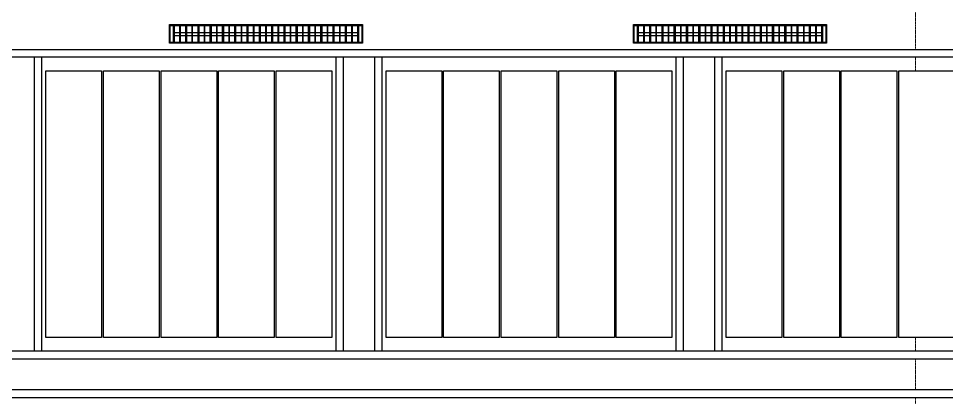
# Model space of a CAD drawing. Header units: millimetres. Extents: x -853432 to -773672, y -18171 to 22484.
# Drawn here: x -807482 to -801482, y -521 to 1928 of the extents above; entities that cross this region are included whole.
import ezdxf
from ezdxf.xclip import XClip

# ---------------------------------------------------------------- set-up
doc = ezdxf.new("R2010")
doc.units = ezdxf.units.MM
doc.header["$XCLIPFRAME"] = 0
doc.linetypes.add('DPA_Grid _ Level 100', pattern=[10, 5.5, -1.6, 1.3, -1.6])
for name, color, linetype in [('000 - WIPEOUT', 250, 'Continuous'), ('001 - ASCESSORIES', 251, 'Continuous'), ('A04_TUBE SERIES', 2, 'Continuous'), ('A11_ALU.SOLID SHEET', 2, 'Continuous')]:
    doc.layers.add(name, color=color, linetype=linetype)
doc.layers.add('S-GRID', color=251, linetype='Continuous', lineweight=9)

# ---------------------------------------------------------------- blocks, each defined once
blk = doc.blocks.new('*U2031')
at = {"layer": 'S-GRID', "linetype": 'DPA_Grid _ Level 100'}
blk.add_line((34200, -21399.8), (34200, 16631.7), dxfattribs=at)
blk = doc.blocks.new('*U1404')
blk.add_wipeout([(-25, -25), (25, 25), (25, 12922), (-25, 12972)]).dxf.layer = '000 - WIPEOUT'
at = {"layer": 'A04_TUBE SERIES', "color": 0}
blk.add_lwpolyline([(-25, -25), (25, 25), (25, 12922), (-25, 12972)], close=True, dxfattribs=at)
blk.add_attdef('EXTR.OVL-LENGTH_', (-25, -59.1), '', height=5)
blk = doc.blocks.new('*U1405')
blk.add_attdef('EXTR.OVL-LENGTH_', (-25, -59.1), '', height=5)
blk.add_wipeout([(-25, 0), (25, 0), (25, 1900), (-25, 1900)]).dxf.layer = '000 - WIPEOUT'
blk.add_point((0, 0))
at = {"layer": 'A04_TUBE SERIES', "color": 0}
blk.add_lwpolyline([(-25, 0), (25, 0), (25, 1900), (-25, 1900)], close=True, dxfattribs=at)
blk = doc.blocks.new('*U1406')
blk.add_attdef('EXTR.OVL-LENGTH_', (-25, -59.1), '', height=5)
blk.add_wipeout([(-25, 0), (25, 0), (25, 1900), (-25, 1900)]).dxf.layer = '000 - WIPEOUT'
blk.add_point((0, 0))
at = {"layer": 'A04_TUBE SERIES', "color": 0}
blk.add_lwpolyline([(-25, 0), (25, 0), (25, 1900), (-25, 1900)], close=True, dxfattribs=at)
blk = doc.blocks.new('*U1411')
blk.add_attdef('EXTR.OVL-LENGTH_', (-25, -59.1), '', height=5)
blk.add_wipeout([(-25, 0), (25, 0), (25, 12897), (-25, 12897)]).dxf.layer = '000 - WIPEOUT'
at = {"layer": 'A04_TUBE SERIES', "color": 0}
blk.add_lwpolyline([(-25, 0), (25, 0), (25, 12897), (-25, 12897)], close=True, dxfattribs=at)
blk = doc.blocks.new('*U1412')
blk.add_attdef('EXTR.OVL-LENGTH_', (-25, -59.1), '', height=5)
blk.add_wipeout([(-25, 0), (25, 0), (25, 12897), (-25, 12897)]).dxf.layer = '000 - WIPEOUT'
at = {"layer": 'A04_TUBE SERIES', "color": 0}
blk.add_lwpolyline([(-25, 0), (25, 0), (25, 12897), (-25, 12897)], close=True, dxfattribs=at)
blk = doc.blocks.new('*U1479')
at = {"color": 6}
blk.add_point((-37.5, 0), dxfattribs=at)
at = {"color": 3}
blk.add_wipeout([(-862.5, -564), (862.5, -564), (862.5, -924), (-862.5, -924)], dxfattribs=at).dxf.layer = '000 - WIPEOUT'
at = {"layer": 'A11_ALU.SOLID SHEET', "color": 0, "linetype": 'ByBlock'}
blk.add_lwpolyline([(862.5, -924), (-862.5, -924), (-862.5, -564), (862.5, -564)], close=True, dxfattribs=at)
at = {"color": 3}
blk.add_wipeout([(-862.5, -192), (862.5, -192), (862.5, -552), (-862.5, -552)], dxfattribs=at).dxf.layer = '000 - WIPEOUT'
at = {"layer": 'A11_ALU.SOLID SHEET', "color": 0, "linetype": 'ByBlock'}
blk.add_lwpolyline([(862.5, -552), (-862.5, -552), (-862.5, -192), (862.5, -192)], close=True, dxfattribs=at)
at = {"color": 3}
blk.add_wipeout([(-862.5, 180), (862.5, 180), (862.5, -180), (-862.5, -180)], dxfattribs=at).dxf.layer = '000 - WIPEOUT'
at = {"layer": 'A11_ALU.SOLID SHEET', "color": 0, "linetype": 'ByBlock'}
blk.add_lwpolyline([(862.5, -180), (-862.5, -180), (-862.5, 180), (862.5, 180)], close=True, dxfattribs=at)
at = {"color": 3}
blk.add_wipeout([(-862.5, 552), (862.5, 552), (862.5, 192), (-862.5, 192)], dxfattribs=at).dxf.layer = '000 - WIPEOUT'
at = {"layer": 'A11_ALU.SOLID SHEET', "color": 0, "linetype": 'ByBlock'}
blk.add_lwpolyline([(862.5, 192), (-862.5, 192), (-862.5, 552), (862.5, 552)], close=True, dxfattribs=at)
at = {"color": 3}
blk.add_wipeout([(-862.5, 924), (862.5, 924), (862.5, 564), (-862.5, 564)], dxfattribs=at).dxf.layer = '000 - WIPEOUT'
at = {"layer": 'A11_ALU.SOLID SHEET', "color": 0, "linetype": 'ByBlock'}
blk.add_lwpolyline([(862.5, 564), (-862.5, 564), (-862.5, 924), (862.5, 924)], close=True, dxfattribs=at)
blk = doc.blocks.new('A$Ce4e27ef8')
at = {"layer": 'A04_TUBE SERIES', "color": 2, "xscale": -1, "rotation": 90}
blk.add_blockref('*U1404', (13222, 4425), dxfattribs=at)
at = {"layer": 'A04_TUBE SERIES', "color": 2, "rotation": 90}
blk.add_blockref('*U1412', (13197, 2225), dxfattribs=at)
at = {"layer": 'A04_TUBE SERIES', "color": 2}
for name, p in [('*U1406', (6873.5, 2500)), ('*U1405', (8823, 2500)), ('*U1406', (9073, 2500)), ('*U1405', (11022.5, 2500)), ('*U1406', (11272.5, 2500))]:
    blk.add_blockref(name, p, dxfattribs=at)
at = {"layer": 'A04_TUBE SERIES', "color": 2, "rotation": 90.0000000000267}
blk.add_blockref('*U1411', (13197, 2475), dxfattribs=at)
at = {"layer": 'A11_ALU.SOLID SHEET', "linetype": 'ByBlock', "rotation": 90}
for p in [(7848.25, 3450), (10047.75, 3450), (12247.25, 3450)]:
    blk.add_blockref('*U1479', p, dxfattribs=at)
blk = doc.blocks.new('*U1351')
at = {"color": 1}
blk.add_wipeout([(625, -60), (-625, -60), (-625, 60), (625, 60)], dxfattribs=at).dxf.layer = '000 - WIPEOUT'
at = {"layer": '001 - ASCESSORIES', "color": 0}
blk.add_lwpolyline([(625, -60), (-625, -60), (-625, 60), (625, 60)], close=True, dxfattribs=at)
at = {"layer": '001 - ASCESSORIES'}
for points in [[(620, -55), (-620, -55), (-620, 55), (620, 55)], [(-593.5, -55), (-598.5, -55), (-598.5, 55), (-593.5, 55)], [(-558.8, -55), (-553.8, -55), (-553.8, 55), (-558.8, 55)], [(-514, -55), (-519, -55), (-519, 55), (-514, 55)], [(-479.3, -55), (-474.3, -55), (-474.3, 55), (-479.3, 55)], [(-434.6, -55), (-439.6, -55), (-439.6, 55), (-434.6, 55)], [(-399.8, -55), (-394.8, -55), (-394.8, 55), (-399.8, 55)], [(-355.1, -55), (-360.1, -55), (-360.1, 55), (-355.1, 55)], [(-320.4, -55), (-315.4, -55), (-315.4, 55), (-320.4, 55)], [(-275.6, -55), (-280.6, -55), (-280.6, 55), (-275.6, 55)], [(-240.9, -55), (-235.9, -55), (-235.9, 55), (-240.9, 55)], [(-196.2, -55), (-201.2, -55), (-201.2, 55), (-196.2, 55)], [(-161.4, -55), (-156.4, -55), (-156.4, 55), (-161.4, 55)], [(-116.7, -55), (-121.7, -55), (-121.7, 55), (-116.7, 55)], [(-82, -55), (-77, -55), (-77, 55), (-82, 55)], [(-37.2, -55), (-42.2, -55), (-42.2, 55), (-37.2, 55)], [(-2.5, -55), (2.5, -55), (2.5, 55), (-2.5, 55)], [(42.2, -55), (37.2, -55), (37.2, 55), (42.2, 55)], [(77, -55), (82, -55), (82, 55), (77, 55)], [(121.7, -55), (116.7, -55), (116.7, 55), (121.7, 55)], [(156.4, -55), (161.4, -55), (161.4, 55), (156.4, 55)], [(201.2, -55), (196.2, -55), (196.2, 55), (201.2, 55)], [(235.9, -55), (240.9, -55), (240.9, 55), (235.9, 55)], [(280.6, -55), (275.6, -55), (275.6, 55), (280.6, 55)], [(315.4, -55), (320.4, -55), (320.4, 55), (315.4, 55)], [(360.1, -55), (355.1, -55), (355.1, 55), (360.1, 55)], [(394.8, -55), (399.8, -55), (399.8, 55), (394.8, 55)], [(439.6, -55), (434.6, -55), (434.6, 55), (439.6, 55)], [(474.3, -55), (479.3, -55), (479.3, 55), (474.3, 55)], [(519, -55), (514, -55), (514, 55), (519, 55)], [(553.8, -55), (558.8, -55), (558.8, 55), (553.8, 55)], [(598.5, -55), (593.5, -55), (593.5, 55), (598.5, 55)]]:
    blk.add_lwpolyline(points, close=True, dxfattribs=at)
for points in [[(-593.5, 10), (-558.8, 10)], [(-553.8, 10), (-519, 10)], [(-514, 10), (-479.3, 10)], [(-474.3, 10), (-439.6, 10)], [(-434.6, 10), (-399.8, 10)], [(-394.8, 10), (-360.1, 10)], [(-355.1, 10), (-320.4, 10)], [(-315.4, 10), (-280.6, 10)], [(-275.6, 10), (-240.9, 10)], [(-235.9, 10), (-201.2, 10)], [(-196.2, 10), (-161.4, 10)], [(-156.4, 10), (-121.7, 10)], [(-116.7, 10), (-82, 10)], [(-77, 10), (-42.2, 10)], [(-37.2, 10), (-2.5, 10)], [(2.5, 10), (37.2, 10)], [(42.2, 10), (77, 10)], [(82, 10), (116.7, 10)], [(121.7, 10), (156.4, 10)], [(161.4, 10), (196.2, 10)], [(201.2, 10), (235.9, 10)], [(240.9, 10), (275.6, 10)], [(280.6, 10), (315.4, 10)], [(320.4, 10), (355.1, 10)], [(360.1, 10), (394.8, 10)], [(399.8, 10), (434.6, 10)], [(439.6, 10), (474.3, 10)], [(479.3, 10), (514, 10)], [(519, 10), (553.8, 10)], [(558.8, 10), (593.5, 10)], [(-593.5, -10), (-558.8, -10)], [(-553.8, -10), (-519, -10)], [(-514, -10), (-479.3, -10)], [(-474.3, -10), (-439.6, -10)], [(-434.6, -10), (-399.8, -10)], [(-394.8, -10), (-360.1, -10)], [(-355.1, -10), (-320.4, -10)], [(-315.4, -10), (-280.6, -10)], [(-275.6, -10), (-240.9, -10)], [(-235.9, -10), (-201.2, -10)], [(-196.2, -10), (-161.4, -10)], [(-156.4, -10), (-121.7, -10)], [(-116.7, -10), (-82, -10)], [(-77, -10), (-42.2, -10)], [(-37.2, -10), (-2.5, -10)], [(2.5, -10), (37.2, -10)], [(42.2, -10), (77, -10)], [(82, -10), (116.7, -10)], [(121.7, -10), (156.4, -10)], [(161.4, -10), (196.2, -10)], [(201.2, -10), (235.9, -10)], [(240.9, -10), (275.6, -10)], [(280.6, -10), (315.4, -10)], [(320.4, -10), (355.1, -10)], [(360.1, -10), (394.8, -10)], [(399.8, -10), (434.6, -10)], [(439.6, -10), (474.3, -10)], [(479.3, -10), (514, -10)], [(519, -10), (553.8, -10)], [(558.8, -10), (593.5, -10)]]:
    blk.add_lwpolyline(points, dxfattribs=at)
blk = doc.blocks.new('*U1696')
at = {"layer": 'A11_ALU.SOLID SHEET'}
blk.add_blockref('A$Ce4e27ef8', (-69547, -6300.5), dxfattribs=at)
for p in [(-61200, -1750.5), (-58199.5, -1750.5)]:
    blk.add_blockref('*U1351', p)

msp = doc.modelspace()

# ---------------------------------------------------------------- block references
msp.add_blockref('*U2031', (-835882.4, 3579))

# ---------------------------------------------------------------- next in the draw order: block references
ref = msp.add_blockref('*U1696', (-744682.4, 3579))
XClip(ref).set_block_clipping_path([(-104690.1238047112, -9620.0029952966), (-34092.6543255156, 14392.9971737705)])

doc.saveas('drawing.dxf')
